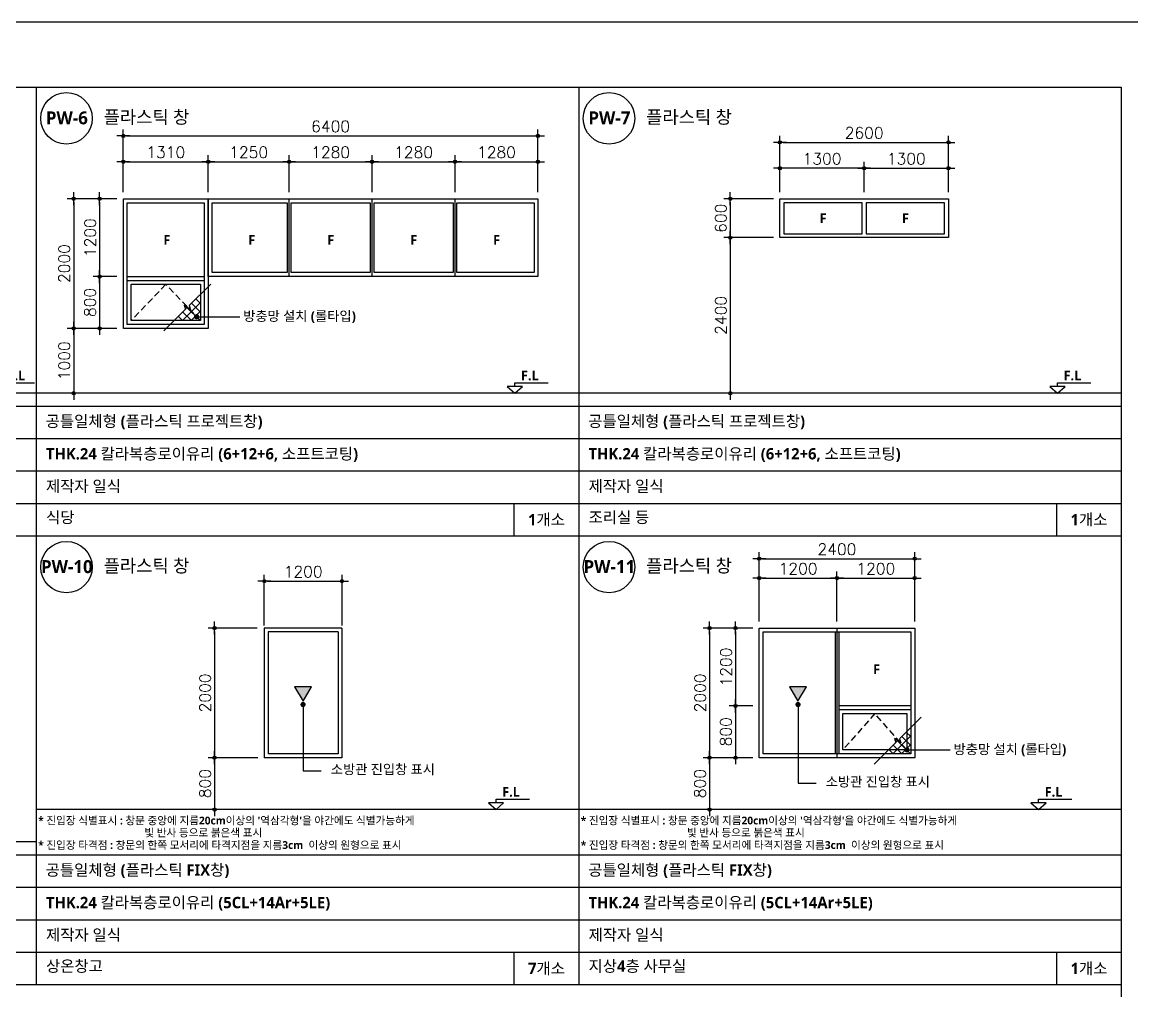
# Model space of a CAD drawing. Header units: millimetres. Extents: x 0 to 190005487, y 0 to 455456909.
# Drawn here: x 61534 to 78662, y 14753 to 29700 of the extents above; entities that cross this region are included whole.
import ezdxf
from ezdxf.enums import TextEntityAlignment as Align

# ---------------------------------------------------------------- set-up
doc = ezdxf.new("R2010")
doc.units = ezdxf.units.MM
doc.header["$LTSCALE"] = 400
doc.header["$MEASUREMENT"] = 0
doc.header["$PDSIZE"] = -10
doc.linetypes.add('ACAD_ISO04W100', pattern=[30, 24, -3, 0, -3])
doc.linetypes.add('HIDDEN', pattern=[0.375, 0.25, -0.125])
doc.layers.get('0').update_dxf_attribs({"linetype": 'CONTINUOUS'})
doc.layers.get('Defpoints').update_dxf_attribs({"color": 153, "linetype": 'CONTINUOUS'})
for name, color, linetype in [('7DIM', 7, 'CONTINUOUS'), ('A-ANNO-DIM', 4, 'CONTINUOUS'), ('A-ANNO-GRA1', 7, 'CONTINUOUS'), ('A-ANNO-TEXT1', 7, 'CONTINUOUS'), ('A-CUT', 7, 'CONTINUOUS'), ('A-FLOR-MARK-ARCH', 1, 'CONTINUOUS'), ('A-HAT', 253, 'CONTINUOUS'), ('A-LEADER', 7, 'CONTINUOUS'), ('A-TEXT', 4, 'CONTINUOUS'), ('A-WIN-IDEN', 11, 'CONTINUOUS'), ('A-WIN-피난기호', 7, 'CONTINUOUS'), ('CE-SLOP-FILL', 1, 'CONTINUOUS'), ('cen', 1, 'ACAD_ISO04W100'), ('WALL', 4, 'CONTINUOUS'), ('WID', 4, 'CONTINUOUS')]:
    doc.layers.add(name, color=color, linetype=linetype)
doc.layers.add('Defpoint', color=161, linetype='CONTINUOUS', plot=False)
doc.styles.add('SH_대대리576', font='NanumGothicBold.ttf')
doc.styles.get("Standard").update_dxf_attribs({"font": 'SIMPLEX.shx'})
doc.dimstyles.new('SHP 50 창호', dxfattribs={"dimscale": 50, "dimtxt": 3.5, "dimasz": 1, "dimexe": 2, "dimexo": 2, "dimgap": 1, "dimtad": 1, "dimdec": 0, "dimzin": 0, "dimdsep": 46, "dimblk": 'DIMDOT', "dimcen": 0.09, "dimclrt": 3, "dimadec": 0, "dimazin": 1, "dimtfac": 1, "dimtdec": 0, "dimtix": 1, "dimtmove": 2, "dimatfit": 0, "dimldrblk": 'DIMDOT', "dimfxl": 1, "dimtfillclr": 3, "dimtolj": 1, "dimtzin": 0, "dimarcsym": 0})

# ---------------------------------------------------------------- blocks, each defined once
blk = doc.blocks.new('DIMDOT')
at = {"color": 0}
blk.add_line((-2, 0), (2, 0), dxfattribs=at)
for radius in [0.5, 0.25]:
    blk.add_circle((0, 0), radius, dxfattribs=at)
blk = doc.blocks.new('*D1123')
at = {"layer": 'A-ANNO-DIM', "color": 0, "lineweight": -2}
for p, q in [((62995, 26975), (62229, 26975)), ((62329, 26925), (62329, 25025)), ((62995, 24975), (62229, 24975))]:
    blk.add_line(p, q, dxfattribs=at)
at = {"layer": 'Defpoints', "color": 0}
for p in [(63095, 26975), (62329, 24975), (63095, 24975)]:
    blk.add_point(p, dxfattribs=at)
at = {"layer": 'A-ANNO-DIM', "color": 0, "linetype": 'ByBlock', "lineweight": -2, "xscale": 50, "yscale": 50, "zscale": 50}
for p, rotation in [((62329, 26975), 90), ((62329, 24975), 270)]:
    blk.add_blockref('DIMDOT', p, dxfattribs=dict(at, rotation=rotation))
at = {"layer": 'A-ANNO-DIM', "color": 3, "insert": (62183, 25975), "char_height": 175, "attachment_point": 5, "rotation": 90}
blk.add_mtext('\\A1;2000', dxfattribs=at)
blk = doc.blocks.new('*D1124')
at = {"layer": 'A-ANNO-DIM', "color": 0, "lineweight": -2}
for p, q in [((62995, 24975), (62229, 24975)), ((62329, 24925), (62329, 24025)), ((62995, 23975), (62229, 23975))]:
    blk.add_line(p, q, dxfattribs=at)
at = {"layer": 'Defpoints', "color": 0}
for p in [(63095, 24975), (62329, 23975), (63095, 23975)]:
    blk.add_point(p, dxfattribs=at)
at = {"layer": 'A-ANNO-DIM', "color": 0, "linetype": 'ByBlock', "lineweight": -2, "xscale": 50, "yscale": 50, "zscale": 50}
for p, rotation in [((62329, 24975), 90), ((62329, 23975), 270)]:
    blk.add_blockref('DIMDOT', p, dxfattribs=dict(at, rotation=rotation))
at = {"layer": 'A-ANNO-DIM', "color": 3, "insert": (62183, 24475), "char_height": 175, "attachment_point": 5, "rotation": 90}
blk.add_mtext('\\A1;1000', dxfattribs=at)
blk = doc.blocks.new('*D1131')
at = {"layer": 'A-ANNO-DIM', "color": 0, "lineweight": -2}
for p, q in [((62995, 26975), (62629, 26975)), ((62729, 26925), (62729, 25825)), ((62995, 25775), (62629, 25775))]:
    blk.add_line(p, q, dxfattribs=at)
at = {"layer": 'Defpoints', "color": 0}
for p in [(63095, 26975), (62729, 25775), (63095, 25775)]:
    blk.add_point(p, dxfattribs=at)
at = {"layer": 'A-ANNO-DIM', "color": 0, "linetype": 'ByBlock', "lineweight": -2, "xscale": 50, "yscale": 50, "zscale": 50}
for p, rotation in [((62729, 26975), 90), ((62729, 25775), 270)]:
    blk.add_blockref('DIMDOT', p, dxfattribs=dict(at, rotation=rotation))
at = {"layer": 'A-ANNO-DIM', "color": 3, "insert": (62583, 26375), "char_height": 175, "attachment_point": 5, "rotation": 90}
blk.add_mtext('\\A1;1200', dxfattribs=at)
blk = doc.blocks.new('*D1132')
at = {"layer": 'A-ANNO-DIM', "color": 0, "lineweight": -2}
for p, q in [((62995, 25775), (62629, 25775)), ((62729, 25725), (62729, 25025)), ((62995, 24975), (62629, 24975))]:
    blk.add_line(p, q, dxfattribs=at)
at = {"layer": 'Defpoints', "color": 0}
for p in [(63095, 25775), (62729, 24975), (63095, 24975)]:
    blk.add_point(p, dxfattribs=at)
at = {"layer": 'A-ANNO-DIM', "color": 0, "linetype": 'ByBlock', "lineweight": -2, "xscale": 50, "yscale": 50, "zscale": 50}
for p, rotation in [((62729, 25775), 90), ((62729, 24975), 270)]:
    blk.add_blockref('DIMDOT', p, dxfattribs=dict(at, rotation=rotation))
at = {"layer": 'A-ANNO-DIM', "color": 3, "insert": (62582, 25375), "char_height": 175, "attachment_point": 5, "rotation": 90}
blk.add_mtext('\\A1;800', dxfattribs=at)
blk = doc.blocks.new('*D1133')
at = {"layer": 'A-ANNO-DIM', "color": 0, "lineweight": -2}
for p, q in [((63095, 27075), (63095, 28046)), ((63145, 27946), (69445, 27946)), ((69495, 27075), (69495, 28046))]:
    blk.add_line(p, q, dxfattribs=at)
at = {"layer": 'Defpoints', "color": 0}
for p in [(69495, 27946), (63095, 26975), (69495, 26975)]:
    blk.add_point(p, dxfattribs=at)
at = {"layer": 'A-ANNO-DIM', "color": 0, "linetype": 'ByBlock', "lineweight": -2, "xscale": 50, "yscale": 50, "zscale": 50, "rotation": 180}
blk.add_blockref('DIMDOT', (63095, 27946), dxfattribs=at)
at = {"layer": 'A-ANNO-DIM', "color": 0, "linetype": 'ByBlock', "lineweight": -2, "xscale": 50, "yscale": 50, "zscale": 50}
blk.add_blockref('DIMDOT', (69495, 27946), dxfattribs=at)
at = {"layer": 'A-ANNO-DIM', "color": 3, "insert": (66295, 28092), "char_height": 175, "attachment_point": 5}
blk.add_mtext('\\A1;6400', dxfattribs=at)
blk = doc.blocks.new('*D1134')
at = {"layer": 'A-ANNO-DIM', "color": 0, "lineweight": -2}
for p, q in [((63095, 27075), (63095, 27646)), ((64405, 27075), (64405, 27646)), ((63145, 27546), (64355, 27546))]:
    blk.add_line(p, q, dxfattribs=at)
at = {"layer": 'Defpoints', "color": 0}
for p in [(64405, 27546), (63095, 26975), (64405, 26975)]:
    blk.add_point(p, dxfattribs=at)
at = {"layer": 'A-ANNO-DIM', "color": 0, "linetype": 'ByBlock', "lineweight": -2, "xscale": 50, "yscale": 50, "zscale": 50, "rotation": 180}
blk.add_blockref('DIMDOT', (63095, 27546), dxfattribs=at)
at = {"layer": 'A-ANNO-DIM', "color": 0, "linetype": 'ByBlock', "lineweight": -2, "xscale": 50, "yscale": 50, "zscale": 50}
blk.add_blockref('DIMDOT', (64405, 27546), dxfattribs=at)
at = {"layer": 'A-ANNO-DIM', "color": 3, "insert": (63750, 27692), "char_height": 175, "attachment_point": 5}
blk.add_mtext('\\A1;1310', dxfattribs=at)
blk = doc.blocks.new('*D1135')
at = {"layer": 'A-ANNO-DIM', "color": 0, "lineweight": -2}
for p, q in [((64405, 27075), (64405, 27646)), ((65655, 27075), (65655, 27646)), ((64455, 27546), (65605, 27546))]:
    blk.add_line(p, q, dxfattribs=at)
at = {"layer": 'Defpoints', "color": 0}
for p in [(65655, 27546), (64405, 26975), (65655, 26975)]:
    blk.add_point(p, dxfattribs=at)
at = {"layer": 'A-ANNO-DIM', "color": 0, "linetype": 'ByBlock', "lineweight": -2, "xscale": 50, "yscale": 50, "zscale": 50, "rotation": 180}
blk.add_blockref('DIMDOT', (64405, 27546), dxfattribs=at)
at = {"layer": 'A-ANNO-DIM', "color": 0, "linetype": 'ByBlock', "lineweight": -2, "xscale": 50, "yscale": 50, "zscale": 50}
blk.add_blockref('DIMDOT', (65655, 27546), dxfattribs=at)
at = {"layer": 'A-ANNO-DIM', "color": 3, "insert": (65030, 27692), "char_height": 175, "attachment_point": 5}
blk.add_mtext('\\A1;1250', dxfattribs=at)
blk = doc.blocks.new('*D1136')
at = {"layer": 'A-ANNO-DIM', "color": 0, "lineweight": -2}
for p, q in [((65655, 27075), (65655, 27646)), ((66935, 27075), (66935, 27646)), ((65705, 27546), (66885, 27546))]:
    blk.add_line(p, q, dxfattribs=at)
at = {"layer": 'Defpoints', "color": 0}
for p in [(66935, 27546), (65655, 26975), (66935, 26975)]:
    blk.add_point(p, dxfattribs=at)
at = {"layer": 'A-ANNO-DIM', "color": 0, "linetype": 'ByBlock', "lineweight": -2, "xscale": 50, "yscale": 50, "zscale": 50, "rotation": 180}
blk.add_blockref('DIMDOT', (65655, 27546), dxfattribs=at)
at = {"layer": 'A-ANNO-DIM', "color": 0, "linetype": 'ByBlock', "lineweight": -2, "xscale": 50, "yscale": 50, "zscale": 50}
blk.add_blockref('DIMDOT', (66935, 27546), dxfattribs=at)
at = {"layer": 'A-ANNO-DIM', "color": 3, "insert": (66295, 27692), "char_height": 175, "attachment_point": 5}
blk.add_mtext('\\A1;1280', dxfattribs=at)
blk = doc.blocks.new('*D1137')
at = {"layer": 'A-ANNO-DIM', "color": 0, "lineweight": -2}
for p, q in [((66935, 27075), (66935, 27646)), ((68215, 27075), (68215, 27646)), ((66985, 27546), (68165, 27546))]:
    blk.add_line(p, q, dxfattribs=at)
at = {"layer": 'Defpoints', "color": 0}
for p in [(68215, 27546), (66935, 26975), (68215, 26975)]:
    blk.add_point(p, dxfattribs=at)
at = {"layer": 'A-ANNO-DIM', "color": 0, "linetype": 'ByBlock', "lineweight": -2, "xscale": 50, "yscale": 50, "zscale": 50, "rotation": 180}
blk.add_blockref('DIMDOT', (66935, 27546), dxfattribs=at)
at = {"layer": 'A-ANNO-DIM', "color": 0, "linetype": 'ByBlock', "lineweight": -2, "xscale": 50, "yscale": 50, "zscale": 50}
blk.add_blockref('DIMDOT', (68215, 27546), dxfattribs=at)
at = {"layer": 'A-ANNO-DIM', "color": 3, "insert": (67575, 27692), "char_height": 175, "attachment_point": 5}
blk.add_mtext('\\A1;1280', dxfattribs=at)
blk = doc.blocks.new('*D1138')
at = {"layer": 'A-ANNO-DIM', "color": 0, "lineweight": -2}
for p, q in [((68215, 27075), (68215, 27646)), ((69495, 27075), (69495, 27646)), ((68265, 27546), (69445, 27546))]:
    blk.add_line(p, q, dxfattribs=at)
at = {"layer": 'Defpoints', "color": 0}
for p in [(69495, 27546), (68215, 26975), (69495, 26975)]:
    blk.add_point(p, dxfattribs=at)
at = {"layer": 'A-ANNO-DIM', "color": 0, "linetype": 'ByBlock', "lineweight": -2, "xscale": 50, "yscale": 50, "zscale": 50, "rotation": 180}
blk.add_blockref('DIMDOT', (68215, 27546), dxfattribs=at)
at = {"layer": 'A-ANNO-DIM', "color": 0, "linetype": 'ByBlock', "lineweight": -2, "xscale": 50, "yscale": 50, "zscale": 50}
blk.add_blockref('DIMDOT', (69495, 27546), dxfattribs=at)
at = {"layer": 'A-ANNO-DIM', "color": 3, "insert": (68855, 27692), "char_height": 175, "attachment_point": 5}
blk.add_mtext('\\A1;1280', dxfattribs=at)
blk = doc.blocks.new('*D1139')
at = {"layer": 'A-ANNO-DIM', "color": 0, "lineweight": -2}
for p, q in [((73131, 26375), (72365, 26375)), ((72465, 26325), (72465, 24025)), ((73131, 23975), (72365, 23975))]:
    blk.add_line(p, q, dxfattribs=at)
at = {"layer": 'Defpoints', "color": 0}
for p in [(73231, 26375), (72465, 23975), (73231, 23975)]:
    blk.add_point(p, dxfattribs=at)
at = {"layer": 'A-ANNO-DIM', "color": 0, "linetype": 'ByBlock', "lineweight": -2, "xscale": 50, "yscale": 50, "zscale": 50}
for p, rotation in [((72465, 26375), 90), ((72465, 23975), 270)]:
    blk.add_blockref('DIMDOT', p, dxfattribs=dict(at, rotation=rotation))
at = {"layer": 'A-ANNO-DIM', "color": 3, "insert": (72319, 25175), "char_height": 175, "attachment_point": 5, "rotation": 90}
blk.add_mtext('\\A1;2400', dxfattribs=at)
blk = doc.blocks.new('*D1140')
at = {"layer": 'A-ANNO-DIM', "color": 0, "lineweight": -2}
for p, q in [((73131, 26975), (72365, 26975)), ((72465, 26925), (72465, 26425)), ((73131, 26375), (72365, 26375))]:
    blk.add_line(p, q, dxfattribs=at)
at = {"layer": 'Defpoints', "color": 0}
for p in [(73231, 26975), (72465, 26375), (73231, 26375)]:
    blk.add_point(p, dxfattribs=at)
at = {"layer": 'A-ANNO-DIM', "color": 0, "linetype": 'ByBlock', "lineweight": -2, "xscale": 50, "yscale": 50, "zscale": 50}
for p, rotation in [((72465, 26975), 90), ((72465, 26375), 270)]:
    blk.add_blockref('DIMDOT', p, dxfattribs=dict(at, rotation=rotation))
at = {"layer": 'A-ANNO-DIM', "color": 3, "insert": (72318, 26675), "char_height": 175, "attachment_point": 5, "rotation": 90}
blk.add_mtext('\\A1;600', dxfattribs=at)
blk = doc.blocks.new('*D1141')
at = {"layer": 'A-ANNO-DIM', "color": 0, "lineweight": -2}
for p, q in [((73231, 27075), (73231, 27946)), ((75831, 27075), (75831, 27946)), ((73281, 27846), (75781, 27846))]:
    blk.add_line(p, q, dxfattribs=at)
at = {"layer": 'Defpoints', "color": 0}
for p in [(75831, 27846), (73231, 26975), (75831, 26975)]:
    blk.add_point(p, dxfattribs=at)
at = {"layer": 'A-ANNO-DIM', "color": 0, "linetype": 'ByBlock', "lineweight": -2, "xscale": 50, "yscale": 50, "zscale": 50, "rotation": 180}
blk.add_blockref('DIMDOT', (73231, 27846), dxfattribs=at)
at = {"layer": 'A-ANNO-DIM', "color": 0, "linetype": 'ByBlock', "lineweight": -2, "xscale": 50, "yscale": 50, "zscale": 50}
blk.add_blockref('DIMDOT', (75831, 27846), dxfattribs=at)
at = {"layer": 'A-ANNO-DIM', "color": 3, "insert": (74531, 27992), "char_height": 175, "attachment_point": 5}
blk.add_mtext('\\A1;2600', dxfattribs=at)
blk = doc.blocks.new('*D1154')
at = {"layer": 'A-ANNO-DIM', "color": 0, "lineweight": -2}
for p, q in [((65171, 18350), (64404, 18350)), ((64504, 18300), (64504, 17600)), ((65171, 17550), (64404, 17550))]:
    blk.add_line(p, q, dxfattribs=at)
at = {"layer": 'Defpoints', "color": 0}
for p in [(65271, 18350), (64504, 17550), (65271, 17550)]:
    blk.add_point(p, dxfattribs=at)
at = {"layer": 'A-ANNO-DIM', "color": 0, "linetype": 'ByBlock', "lineweight": -2, "xscale": 50, "yscale": 50, "zscale": 50}
for p, rotation in [((64504, 18350), 90), ((64504, 17550), 270)]:
    blk.add_blockref('DIMDOT', p, dxfattribs=dict(at, rotation=rotation))
at = {"layer": 'A-ANNO-DIM', "color": 3, "insert": (64358, 17950), "char_height": 175, "attachment_point": 5, "rotation": 90}
blk.add_mtext('\\A1;800', dxfattribs=at)
blk = doc.blocks.new('*D1155')
at = {"layer": 'A-ANNO-DIM', "color": 0, "lineweight": -2}
for p, q in [((65271, 20390), (65271, 21174)), ((65321, 21074), (66421, 21074)), ((66471, 20390), (66471, 21174))]:
    blk.add_line(p, q, dxfattribs=at)
at = {"layer": 'Defpoints', "color": 0}
for p in [(66471, 21074), (65271, 20290), (66471, 20290)]:
    blk.add_point(p, dxfattribs=at)
at = {"layer": 'A-ANNO-DIM', "color": 0, "linetype": 'ByBlock', "lineweight": -2, "xscale": 50, "yscale": 50, "zscale": 50, "rotation": 180}
blk.add_blockref('DIMDOT', (65271, 21074), dxfattribs=at)
at = {"layer": 'A-ANNO-DIM', "color": 0, "linetype": 'ByBlock', "lineweight": -2, "xscale": 50, "yscale": 50, "zscale": 50}
blk.add_blockref('DIMDOT', (66471, 21074), dxfattribs=at)
at = {"layer": 'A-ANNO-DIM', "color": 3, "insert": (65871, 21220), "char_height": 175, "attachment_point": 5}
blk.add_mtext('\\A1;1200', dxfattribs=at)
blk = doc.blocks.new('*D1156')
at = {"layer": 'A-ANNO-DIM', "color": 0, "lineweight": -2}
for p, q in [((65161, 20350), (64404, 20350)), ((64504, 20300), (64504, 18400)), ((64511, 18350), (64404, 18350))]:
    blk.add_line(p, q, dxfattribs=at)
at = {"layer": 'Defpoints', "color": 0}
for p in [(65261, 20350), (64504, 18350), (64611, 18350)]:
    blk.add_point(p, dxfattribs=at)
at = {"layer": 'A-ANNO-DIM', "color": 0, "linetype": 'ByBlock', "lineweight": -2, "xscale": 50, "yscale": 50, "zscale": 50}
for p, rotation in [((64504, 20350), 90), ((64504, 18350), 270)]:
    blk.add_blockref('DIMDOT', p, dxfattribs=dict(at, rotation=rotation))
at = {"layer": 'A-ANNO-DIM', "color": 3, "insert": (64358, 19350), "char_height": 175, "attachment_point": 5, "rotation": 90}
blk.add_mtext('\\A1;2000', dxfattribs=at)
blk = doc.blocks.new('A$C31A92598')
at = {"layer": 'A-FLOR-MARK-ARCH', "color": 1}
blk.add_lwpolyline([(0, 0), (293, 0), (147, 254)], close=True, dxfattribs=at)
blk.add_solid([(147, 254), (0, 0), (293, 0), (0, 0)], dxfattribs=at)
blk = doc.blocks.new('*D1158')
at = {"layer": 'A-ANNO-DIM', "color": 0, "lineweight": -2}
for p, q in [((72811, 20350), (72045, 20350)), ((72145, 20300), (72145, 18400)), ((72811, 18350), (72045, 18350))]:
    blk.add_line(p, q, dxfattribs=at)
at = {"layer": 'Defpoints', "color": 0}
for p in [(72911, 20350), (72145, 18350), (72911, 18350)]:
    blk.add_point(p, dxfattribs=at)
at = {"layer": 'A-ANNO-DIM', "color": 0, "linetype": 'ByBlock', "lineweight": -2, "xscale": 50, "yscale": 50, "zscale": 50}
for p, rotation in [((72145, 20350), 90), ((72145, 18350), 270)]:
    blk.add_blockref('DIMDOT', p, dxfattribs=dict(at, rotation=rotation))
at = {"layer": 'A-ANNO-DIM', "color": 3, "insert": (71999, 19350), "char_height": 175, "attachment_point": 5, "rotation": 90}
blk.add_mtext('\\A1;2000', dxfattribs=at)
blk = doc.blocks.new('*D1159')
at = {"layer": 'A-ANNO-DIM', "color": 0, "lineweight": -2}
for p, q in [((72811, 18350), (72045, 18350)), ((72145, 18300), (72145, 17600)), ((72811, 17550), (72045, 17550))]:
    blk.add_line(p, q, dxfattribs=at)
at = {"layer": 'Defpoints', "color": 0}
for p in [(72911, 18350), (72145, 17550), (72911, 17550)]:
    blk.add_point(p, dxfattribs=at)
at = {"layer": 'A-ANNO-DIM', "color": 0, "linetype": 'ByBlock', "lineweight": -2, "xscale": 50, "yscale": 50, "zscale": 50}
for p, rotation in [((72145, 18350), 90), ((72145, 17550), 270)]:
    blk.add_blockref('DIMDOT', p, dxfattribs=dict(at, rotation=rotation))
at = {"layer": 'A-ANNO-DIM', "color": 3, "insert": (71998, 17950), "char_height": 175, "attachment_point": 5, "rotation": 90}
blk.add_mtext('\\A1;800', dxfattribs=at)
blk = doc.blocks.new('*D1160')
at = {"layer": 'A-ANNO-DIM', "color": 0, "lineweight": -2}
for p, q in [((72811, 20350), (72445, 20350)), ((72545, 20300), (72545, 19200)), ((72811, 19150), (72445, 19150))]:
    blk.add_line(p, q, dxfattribs=at)
at = {"layer": 'Defpoints', "color": 0}
for p in [(72911, 20350), (72545, 19150), (72911, 19150)]:
    blk.add_point(p, dxfattribs=at)
at = {"layer": 'A-ANNO-DIM', "color": 0, "linetype": 'ByBlock', "lineweight": -2, "xscale": 50, "yscale": 50, "zscale": 50}
for p, rotation in [((72545, 20350), 90), ((72545, 19150), 270)]:
    blk.add_blockref('DIMDOT', p, dxfattribs=dict(at, rotation=rotation))
at = {"layer": 'A-ANNO-DIM', "color": 3, "insert": (72399, 19750), "char_height": 175, "attachment_point": 5, "rotation": 90}
blk.add_mtext('\\A1;1200', dxfattribs=at)
blk = doc.blocks.new('*D1161')
at = {"layer": 'A-ANNO-DIM', "color": 0, "lineweight": -2}
for p, q in [((72811, 19150), (72445, 19150)), ((72545, 19100), (72545, 18400)), ((72811, 18350), (72445, 18350))]:
    blk.add_line(p, q, dxfattribs=at)
at = {"layer": 'Defpoints', "color": 0}
for p in [(72911, 19150), (72545, 18350), (72911, 18350)]:
    blk.add_point(p, dxfattribs=at)
at = {"layer": 'A-ANNO-DIM', "color": 0, "linetype": 'ByBlock', "lineweight": -2, "xscale": 50, "yscale": 50, "zscale": 50}
for p, rotation in [((72545, 19150), 90), ((72545, 18350), 270)]:
    blk.add_blockref('DIMDOT', p, dxfattribs=dict(at, rotation=rotation))
at = {"layer": 'A-ANNO-DIM', "color": 3, "insert": (72398, 18750), "char_height": 175, "attachment_point": 5, "rotation": 90}
blk.add_mtext('\\A1;800', dxfattribs=at)
blk = doc.blocks.new('*D1162')
at = {"layer": 'A-ANNO-DIM', "color": 0, "lineweight": -2}
for p, q in [((72911, 20450), (72911, 21521)), ((72961, 21421), (75261, 21421)), ((75311, 20450), (75311, 21521))]:
    blk.add_line(p, q, dxfattribs=at)
at = {"layer": 'Defpoints', "color": 0}
for p in [(75311, 21421), (72911, 20350), (75311, 20350)]:
    blk.add_point(p, dxfattribs=at)
at = {"layer": 'A-ANNO-DIM', "color": 0, "linetype": 'ByBlock', "lineweight": -2, "xscale": 50, "yscale": 50, "zscale": 50, "rotation": 180}
blk.add_blockref('DIMDOT', (72911, 21421), dxfattribs=at)
at = {"layer": 'A-ANNO-DIM', "color": 0, "linetype": 'ByBlock', "lineweight": -2, "xscale": 50, "yscale": 50, "zscale": 50}
blk.add_blockref('DIMDOT', (75311, 21421), dxfattribs=at)
at = {"layer": 'A-ANNO-DIM', "color": 3, "insert": (74111, 21567), "char_height": 175, "attachment_point": 5}
blk.add_mtext('\\A1;2400', dxfattribs=at)
blk = doc.blocks.new('*D1163')
at = {"layer": 'A-ANNO-DIM', "color": 0, "lineweight": -2}
for p, q in [((72911, 20450), (72911, 21221)), ((72961, 21121), (74061, 21121)), ((74111, 20450), (74111, 21221))]:
    blk.add_line(p, q, dxfattribs=at)
at = {"layer": 'Defpoints', "color": 0}
for p in [(74111, 21121), (72911, 20350), (74111, 20350)]:
    blk.add_point(p, dxfattribs=at)
at = {"layer": 'A-ANNO-DIM', "color": 0, "linetype": 'ByBlock', "lineweight": -2, "xscale": 50, "yscale": 50, "zscale": 50, "rotation": 180}
blk.add_blockref('DIMDOT', (72911, 21121), dxfattribs=at)
at = {"layer": 'A-ANNO-DIM', "color": 0, "linetype": 'ByBlock', "lineweight": -2, "xscale": 50, "yscale": 50, "zscale": 50}
blk.add_blockref('DIMDOT', (74111, 21121), dxfattribs=at)
at = {"layer": 'A-ANNO-DIM', "color": 3, "insert": (73511, 21267), "char_height": 175, "attachment_point": 5}
blk.add_mtext('\\A1;1200', dxfattribs=at)
blk = doc.blocks.new('*D1164')
at = {"layer": 'A-ANNO-DIM', "color": 0, "lineweight": -2}
for p, q in [((74111, 20450), (74111, 21221)), ((74161, 21121), (75261, 21121)), ((75311, 20450), (75311, 21221))]:
    blk.add_line(p, q, dxfattribs=at)
at = {"layer": 'Defpoints', "color": 0}
for p in [(75311, 21121), (74111, 20350), (75311, 20350)]:
    blk.add_point(p, dxfattribs=at)
at = {"layer": 'A-ANNO-DIM', "color": 0, "linetype": 'ByBlock', "lineweight": -2, "xscale": 50, "yscale": 50, "zscale": 50, "rotation": 180}
blk.add_blockref('DIMDOT', (74111, 21121), dxfattribs=at)
at = {"layer": 'A-ANNO-DIM', "color": 0, "linetype": 'ByBlock', "lineweight": -2, "xscale": 50, "yscale": 50, "zscale": 50}
blk.add_blockref('DIMDOT', (75311, 21121), dxfattribs=at)
at = {"layer": 'A-ANNO-DIM', "color": 3, "insert": (74711, 21267), "char_height": 175, "attachment_point": 5}
blk.add_mtext('\\A1;1200', dxfattribs=at)
blk = doc.blocks.new('*D1273')
at = {"layer": 'A-ANNO-DIM', "color": 0, "lineweight": -2}
for p, q in [((74531, 27075), (74531, 27546)), ((74581, 27446), (75781, 27446)), ((75831, 27075), (75831, 27546))]:
    blk.add_line(p, q, dxfattribs=at)
at = {"layer": 'Defpoints', "color": 0}
for p in [(75831, 27446), (74531, 26975), (75831, 26975)]:
    blk.add_point(p, dxfattribs=at)
at = {"layer": 'A-ANNO-DIM', "color": 0, "linetype": 'ByBlock', "lineweight": -2, "xscale": 50, "yscale": 50, "zscale": 50, "rotation": 180}
blk.add_blockref('DIMDOT', (74531, 27446), dxfattribs=at)
at = {"layer": 'A-ANNO-DIM', "color": 0, "linetype": 'ByBlock', "lineweight": -2, "xscale": 50, "yscale": 50, "zscale": 50}
blk.add_blockref('DIMDOT', (75831, 27446), dxfattribs=at)
at = {"layer": 'A-ANNO-DIM', "color": 3, "insert": (75181, 27592), "char_height": 175, "attachment_point": 5}
blk.add_mtext('\\A1;1300', dxfattribs=at)
blk = doc.blocks.new('*D1274')
at = {"layer": 'A-ANNO-DIM', "color": 0, "lineweight": -2}
for p, q in [((73231, 27075), (73231, 27546)), ((74481, 27446), (73281, 27446)), ((74531, 27075), (74531, 27546))]:
    blk.add_line(p, q, dxfattribs=at)
at = {"layer": 'Defpoints', "color": 0}
for p in [(73231, 27446), (73231, 26975), (74531, 26975)]:
    blk.add_point(p, dxfattribs=at)
at = {"layer": 'A-ANNO-DIM', "color": 0, "linetype": 'ByBlock', "lineweight": -2, "xscale": 50, "yscale": 50, "zscale": 50, "rotation": 180}
blk.add_blockref('DIMDOT', (73231, 27446), dxfattribs=at)
at = {"layer": 'A-ANNO-DIM', "color": 0, "linetype": 'ByBlock', "lineweight": -2, "xscale": 50, "yscale": 50, "zscale": 50}
blk.add_blockref('DIMDOT', (74531, 27446), dxfattribs=at)
at = {"layer": 'A-ANNO-DIM', "color": 3, "insert": (73881, 27592), "char_height": 175, "attachment_point": 5}
blk.add_mtext('\\A1;1300', dxfattribs=at)

msp = doc.modelspace()

# ---------------------------------------------------------------- hatches: boundary and pattern name
at = {"layer": 'A-HAT'}
h = msp.add_hatch(dxfattribs=at)
h.set_pattern_fill('ANSI37', color=5, scale=30)
h.set_pattern_definition([(45, (-258539.43, 157982.41), (-67.35192, 67.35192), []), (135, (-258539.43, 157982.41), (-67.35192, -67.35192), [])])
h.paths.add_polyline_path([(64054.5, 25269.1), (63880.8, 25095.5), (64285, 25095.5), (64285, 25499.7), (64111, 25325.7), (64132.3, 25262.1), (64033.3, 25332.8)])
h = msp.add_hatch(dxfattribs=at)
h.set_pattern_fill('ANSI37', color=5, scale=30)
h.set_pattern_definition([(45, (-247573.55, 151297.41), (-67.35192, 67.35192), []), (135, (-247573.55, 151297.41), (-67.35192, -67.35192), [])])
h.paths.add_polyline_path([(75020.4, 18584.1), (74846.7, 18410.5), (75250.9, 18410.5), (75250.9, 18814.7), (75076.9, 18640.7), (75098.1, 18577.1), (74999.1, 18647.8)])

# ---------------------------------------------------------------- linework, layer by layer
for p, q in [((61211.8, 24137.2), (61726.3, 24137.2)), ((69256.3, 24078.6), (69022, 24078.6)), ((69022, 24078.6), (69139.2, 23975)), ((69139.2, 24137.2), (69653.6, 24137.2)), ((69139.2, 24078.6), (69139.2, 24137.2)), ((69139.2, 23975), (69256.3, 24078.6)), ((77631.3, 24078.6), (77397, 24078.6)), ((77397, 24078.6), (77514.2, 23975)), ((77514.2, 24137.2), (78028.6, 24137.2)), ((77514.2, 24078.6), (77514.2, 24137.2)), ((77514.2, 23975), (77631.3, 24078.6)), ((68965.5, 17653.6), (68731.2, 17653.6)), ((68731.2, 17653.6), (68848.4, 17550)), ((68848.4, 17712.2), (69362.8, 17712.2)), ((68848.4, 17653.6), (68848.4, 17712.2)), ((68848.4, 17550), (68965.5, 17653.6)), ((77340.5, 17653.6), (77106.2, 17653.6)), ((77106.2, 17653.6), (77223.4, 17550)), ((77223.4, 17712.2), (77737.8, 17712.2)), ((77223.4, 17653.6), (77223.4, 17712.2)), ((77223.4, 17550), (77340.5, 17653.6))]:
    msp.add_line(p, q)
at = {"const_width": 40}
for points in [[(64205.3, 25155, 1), (64245.3, 25155, 1)], [(65849.3, 19170.1, 1), (65889.3, 19170.1, 1)], [(73489.9, 19170.1, 1), (73529.9, 19170.1, 1)], [(75171.2, 18470, 1), (75211.2, 18470, 1)]]:
    msp.add_lwpolyline(points, format="xyb", close=True, dxfattribs=at)
for points in [[(65869.3, 19170.1), (65869.3, 18149.3), (66151.2, 18149.3)], [(73509.9, 19170.1), (73509.9, 17958.2), (73791.8, 17958.2)]]:
    msp.add_lwpolyline(points)
at = {"layer": 'A-ANNO-GRA1', "color": 2}
for p, q in [((61750, 28700), (61750, 14850)), ((70125, 28700), (70125, 14850)), ((43000, 21775), (78500, 21775)), ((43000, 14850), (78500, 14850))]:
    msp.add_line(p, q, dxfattribs=at)
at = {"layer": 'A-ANNO-GRA1', "color": 8}
for p, q in [((43000, 23775), (78500, 23775)), ((43000, 23275), (78500, 23275)), ((43000, 22775), (78500, 22775)), ((43000, 22275), (78500, 22275)), ((69125, 22275), (69125, 21775)), ((77500, 22275), (77500, 21775)), ((43000, 16850), (78500, 16850)), ((43000, 16350), (78500, 16350)), ((43000, 15850), (78500, 15850)), ((43000, 15350), (78500, 15350)), ((69125, 15350), (69125, 14850)), ((77500, 15350), (77500, 14850))]:
    msp.add_line(p, q, dxfattribs=at)
at = {"layer": 'A-CUT'}
for points in [[(64445, 25659.7), (64111, 25325.7), (64132.3, 25262.1), (64033.3, 25332.8), (64054.5, 25269.1), (63720.6, 24935.3)], [(75410.9, 18974.7), (75076.9, 18640.7), (75098.1, 18577.1), (74999.1, 18647.8), (75020.4, 18584.1), (74686.5, 18250.3)]]:
    msp.add_lwpolyline(points, dxfattribs=at)
at = {"layer": 'A-LEADER'}
for p, q in [((64225.3, 25155), (64891.9, 25155)), ((75191.2, 18470), (75857.8, 18470))]:
    msp.add_line(p, q, dxfattribs=at)
at = {"layer": 'A-WIN-IDEN', "ltscale": 10}
for centre in [(62217.1, 28216.2), (70592.1, 28216.2), (62217.1, 21291.2), (70592.1, 21291.2)]:
    msp.add_circle(centre, 397.4, dxfattribs=at)
at = {"layer": 'CE-SLOP-FILL', "linetype": 'HIDDEN'}
for p, q in [((63750.3, 25655), (63215.3, 25095)), ((64285.3, 25095), (63750.3, 25655))]:
    msp.add_line(p, q, dxfattribs=at)
msp.add_lwpolyline([(75191.2, 18470), (74696.2, 19030), (74201.2, 18470)], dxfattribs=at)
at = {"layer": 'cen'}
for p, q in [((61750, 23975), (53375, 23975)), ((70125, 23975), (61750, 23975)), ((78500, 23975), (70125, 23975)), ((70125, 17550), (61750, 17550)), ((78500, 17550), (70125, 17550)), ((61750, 17050), (53375, 17050))]:
    msp.add_line(p, q, dxfattribs=at)
at = {"layer": 'Defpoint'}
for points in [[(84000, 0), (84000, 29700), (42000, 29700), (42000, 0)], [(43000, 1000), (43000, 28700), (78500, 28700), (78500, 1000)]]:
    msp.add_lwpolyline(points, close=True, dxfattribs=at)
at = {"layer": 'Defpoints'}
for p, q in [((65655.3, 25775), (65655.3, 26975)), ((66935.3, 25775), (66935.3, 26975)), ((68215.3, 25775), (68215.3, 26975)), ((74111.2, 20350), (74111.2, 18350))]:
    msp.add_line(p, q, dxfattribs=at)
at = {"layer": 'WALL'}
for p, q in [((63155.3, 25775), (64345.3, 25775)), ((63155.3, 25715), (64345.3, 25715)), ((74081.2, 20290), (74081.2, 18410)), ((74141.2, 20290), (74141.2, 18410)), ((75251.2, 19150), (74141.2, 19150)), ((75251.2, 19090), (74141.2, 19090))]:
    msp.add_line(p, q, dxfattribs=at)
for points in [[(63095.3, 26975), (64405.3, 26975), (64405.3, 24975), (63095.3, 24975)], [(63155.3, 26915), (64345.3, 26915), (64345.3, 25035), (63155.3, 25035)], [(64405.3, 26975), (69495.3, 26975), (69495.3, 25775), (64405.3, 25775)], [(65625.3, 25835), (64465.3, 25835), (64465.3, 26915), (65625.3, 26915)], [(73231.4, 26975), (75831.4, 26975), (75831.4, 26375), (73231.4, 26375)], [(74501.4, 26435), (74501.4, 26915), (73291.4, 26915), (73291.4, 26435)], [(75771.4, 26915), (74561.4, 26915), (74561.4, 26435), (75771.4, 26435)], [(63215.3, 25655), (64285.3, 25655), (64285.3, 25095), (63215.3, 25095)], [(72911.2, 20350), (75311.2, 20350), (75311.2, 18350), (72911.2, 18350)], [(72971.2, 20290), (75251.2, 20290), (75251.2, 18410), (72971.2, 18410)], [(74201.2, 19030), (75191.2, 19030), (75191.2, 18470), (74201.2, 18470)]]:
    msp.add_lwpolyline(points, close=True, dxfattribs=at)
for points in [[(66905.3, 25835), (65685.3, 25835), (65685.3, 26915), (66905.3, 26915), (66905.3, 25835)], [(66965.3, 25835), (66965.3, 26915), (68185.3, 26915), (68185.3, 25835)], [(68245.3, 26915), (69435.3, 26915), (69435.3, 25835), (68245.3, 25835), (68245.3, 26915)], [(68185.3, 25835), (66965.3, 25835)]]:
    msp.add_lwpolyline(points, dxfattribs=at)
at = {"layer": 'WID'}
for p, q in [((65270.5, 20350), (65270.5, 18350)), ((66470.5, 20350), (65270.5, 20350)), ((65330.5, 20290), (65330.5, 18410)), ((66410.5, 20290), (65330.5, 20290)), ((66410.5, 20290), (66410.5, 18410)), ((66470.5, 20350), (66470.5, 18350)), ((66470.5, 18350), (65270.5, 18350)), ((66410.5, 18410), (65330.5, 18410))]:
    msp.add_line(p, q, dxfattribs=at)

# ---------------------------------------------------------------- block references
at = {"layer": 'A-WIN-피난기호', "xscale": 0.8857060372803505, "yscale": 0.8857060372803505, "zscale": 0.8857060372803505, "rotation": 180}
for p in [(65999.2, 19445.3), (73639.8, 19445.3)]:
    msp.add_blockref('A$C31A92598', p, dxfattribs=at)

# ---------------------------------------------------------------- texts
at = {"layer": '7DIM', "style": 'SH_대대리576'}
for p in [(73896.4, 26675), (75166.4, 26675)]:
    msp.add_text('F', height=150, dxfattribs=at).set_placement(p, align=Align.MIDDLE_CENTER)
for p in [(63820.8, 26341), (65130.8, 26341), (66350.8, 26341), (67630.8, 26341), (68910.8, 26341), (74776.2, 19716)]:
    msp.add_text('F', height=150, dxfattribs=at).set_placement(p, align=Align.MIDDLE_RIGHT)
for p in [(61306.6, 24173.4), (69234, 24173.4), (77609, 24173.4), (68943.2, 17748.4), (77318.2, 17748.4)]:
    msp.add_text('F.L', height=150, dxfattribs=at).set_placement(p)
at = {"layer": 'A-ANNO-TEXT1', "style": 'SH_대대리576'}
for s, p in [('공틀일체형 (플라스틱 프로젝트창)', (61896.4, 23454.8)), ('공틀일체형 (플라스틱 프로젝트창)', (70271.4, 23454.8)), ('THK.24 칼라복층로이유리 (6+12+6, 소프트코팅)', (61901.3, 22952.4)), ('THK.24 칼라복층로이유리 (6+12+6, 소프트코팅)', (70276.3, 22952.4)), ('제작자 일식', (61901.3, 22452.4)), ('제작자 일식', (70276.3, 22452.4)), ('식당', (61901.3, 21971.8)), ('조리실 등', (70276.3, 21971.8)), ('공틀일체형 (플라스틱 FIX창)', (61896.4, 16529.8)), ('공틀일체형 (플라스틱 FIX창)', (70271.4, 16529.8)), ('THK.24 칼라복층로이유리 (5CL+14Ar+5LE)', (61901.3, 16027.4)), ('THK.24 칼라복층로이유리 (5CL+14Ar+5LE)', (70276.3, 16027.4)), ('제작자 일식', (61901.3, 15527.4)), ('제작자 일식', (70276.3, 15527.4)), ('상온창고', (61901.3, 15046.8)), ('지상4층 사무실', (70276.3, 15046.8))]:
    msp.add_text(s, height=175, dxfattribs=at).set_placement(p)
at = {"layer": 'A-ANNO-TEXT1', "color": 1, "style": 'SH_대대리576'}
for s, p in [('1개소', (69627.2, 22024.1)), ('1개소', (78002.2, 22024.1)), ('7개소', (69627.2, 15099.1)), ('1개소', (78002.2, 15099.1))]:
    msp.add_text(s, height=175, dxfattribs=at).set_placement(p, align=Align.MIDDLE_CENTER)
at = {"layer": 'A-TEXT', "style": 'SH_대대리576'}
for s, height, p in [('방충망 설치 (롤타입)', 150, (64945.4, 25165.6)), ('방충망 설치 (롤타입)', 150, (75911.3, 18480.6)), ('소방관 진입창 표시', 150, (66298, 18171.4)), ('소방관 진입창 표시', 150, (73938.6, 17980.3)), ("* 진입장 식별표시 : 창문 중앙에 지름20cm이상의 '역삼각형'을 야간에도 식별가능하게", 120, (61780.8, 17380.2)), ("* 진입장 식별표시 : 창문 중앙에 지름20cm이상의 '역삼각형'을 야간에도 식별가능하게", 120, (70155.8, 17380.2)), ('빛 반사 등으로 붉은색 표시', 120, (63420.3, 17193.2)), ('빛 반사 등으로 붉은색 표시', 120, (71795.3, 17193.2)), ('* 진입장 타격점 : 창문의 한쪽 모서리에 타격지점을 지름3cm  이상의 원형으로 표시', 120, (61780.8, 17002.1)), ('* 진입장 타격점 : 창문의 한쪽 모서리에 타격지점을 지름3cm  이상의 원형으로 표시', 120, (70155.8, 17002.1))]:
    msp.add_text(s, height=height, dxfattribs=at).set_placement(p, align=Align.MIDDLE_LEFT)
at = {"layer": 'A-WIN-IDEN', "color": 2, "style": 'SH_대대리576'}
for s, p in [('PW-6', (62223.2, 28223.5)), ('PW-7', (70598.2, 28223.5)), ('PW-10', (62223.2, 21298.5)), ('PW-11', (70598.2, 21298.5))]:
    msp.add_text(s, height=200, dxfattribs=at).set_placement(p, align=Align.MIDDLE_CENTER)
for p in [(62790.7, 28136), (71165.7, 28136), (62790.7, 21211), (71165.7, 21211)]:
    msp.add_text('플라스틱 창', height=200, dxfattribs=at).set_placement(p)

# ---------------------------------------------------------------- dimensions: what is measured, and where the dimension line sits
at = {"layer": 'A-ANNO-DIM'}
for base, p1, p2, picture, middle in [((69495.3, 27945.6), (63095.3, 26975), (69495.3, 26975), '*D1133', (66295.3, 28092.2)), ((75831.4, 27845.6), (73231.4, 26975), (75831.4, 26975), '*D1141', (74531.4, 27992.2)), ((64405.3, 27545.6), (63095.3, 26975), (64405.3, 26975), '*D1134', (63750.3, 27692.2)), ((65655.3, 27545.6), (64405.3, 26975), (65655.3, 26975), '*D1135', (65030.3, 27692)), ((66935.3, 27545.6), (65655.3, 26975), (66935.3, 26975), '*D1136', (66295.3, 27692.2)), ((68215.3, 27545.6), (66935.3, 26975), (68215.3, 26975), '*D1137', (67575.3, 27692.2)), ((69495.3, 27545.6), (68215.3, 26975), (69495.3, 26975), '*D1138', (68855.3, 27692.2)), ((75311.2, 21420.6), (72911.2, 20350), (75311.2, 20350), '*D1162', (74111.2, 21566.8)), ((66470.5, 21073.7), (65270.5, 20290), (66470.5, 20290), '*D1155', (65870.5, 21219.9)), ((74111.2, 21120.6), (72911.2, 20350), (74111.2, 20350), '*D1163', (73511.2, 21266.8)), ((75311.2, 21120.6), (74111.2, 20350), (75311.2, 20350), '*D1164', (74711.2, 21266.8))]:
    dim = msp.add_linear_dim(base=base, p1=p1, p2=p2, dimstyle='SHP 50 창호', dxfattribs=at)
    dim.commit()
    dim.dimension.update_dxf_attribs({"geometry": picture, "text_midpoint": middle})
for base, p1, p2, angle, picture, middle in [((73231.4, 27445.6), (74531.4, 26975), (73231.4, 26975), 0, '*D1274', (73881.4, 27592.2)), ((75831.4, 27445.6), (74531.4, 26975), (75831.4, 26975), 180, '*D1273', (75181.4, 27592.2)), ((62328.9, 24975), (63095.3, 26975), (63095.3, 24975), 90, '*D1123', (62182.7, 25975)), ((62728.9, 25775), (63095.3, 26975), (63095.3, 25775), 90, '*D1131', (62582.7, 26375)), ((72465, 26375), (73231.4, 26975), (73231.4, 26375), 90, '*D1140', (72318.4, 26675)), ((72465, 23975), (73231.4, 26375), (73231.4, 23975), 90, '*D1139', (72318.8, 25175)), ((62728.9, 24975), (63095.3, 25775), (63095.3, 24975), 90, '*D1132', (62582.3, 25375)), ((62328.9, 23975), (63095.3, 24975), (63095.3, 23975), 90, '*D1124', (62182.9, 24475)), ((64504.1, 18350), (65260.5, 20350), (64610.5, 18350), 90, '*D1156', (64357.9, 19350)), ((72144.8, 18350), (72911.2, 20350), (72911.2, 18350), 90, '*D1158', (71998.6, 19350)), ((72544.8, 19150), (72911.2, 20350), (72911.2, 19150), 90, '*D1160', (72398.6, 19750)), ((72544.8, 18350), (72911.2, 19150), (72911.2, 18350), 90, '*D1161', (72398.2, 18750)), ((64504.1, 17550), (65270.5, 18350), (65270.5, 17550), 90, '*D1154', (64357.6, 17950)), ((72144.8, 17550), (72911.2, 18350), (72911.2, 17550), 90, '*D1159', (71998.2, 17950))]:
    dim = msp.add_linear_dim(base=base, p1=p1, p2=p2, angle=angle, dimstyle='SHP 50 창호', dxfattribs=at)
    dim.commit()
    dim.dimension.update_dxf_attribs({"geometry": picture, "text_midpoint": middle})

doc.saveas('drawing.dxf')
